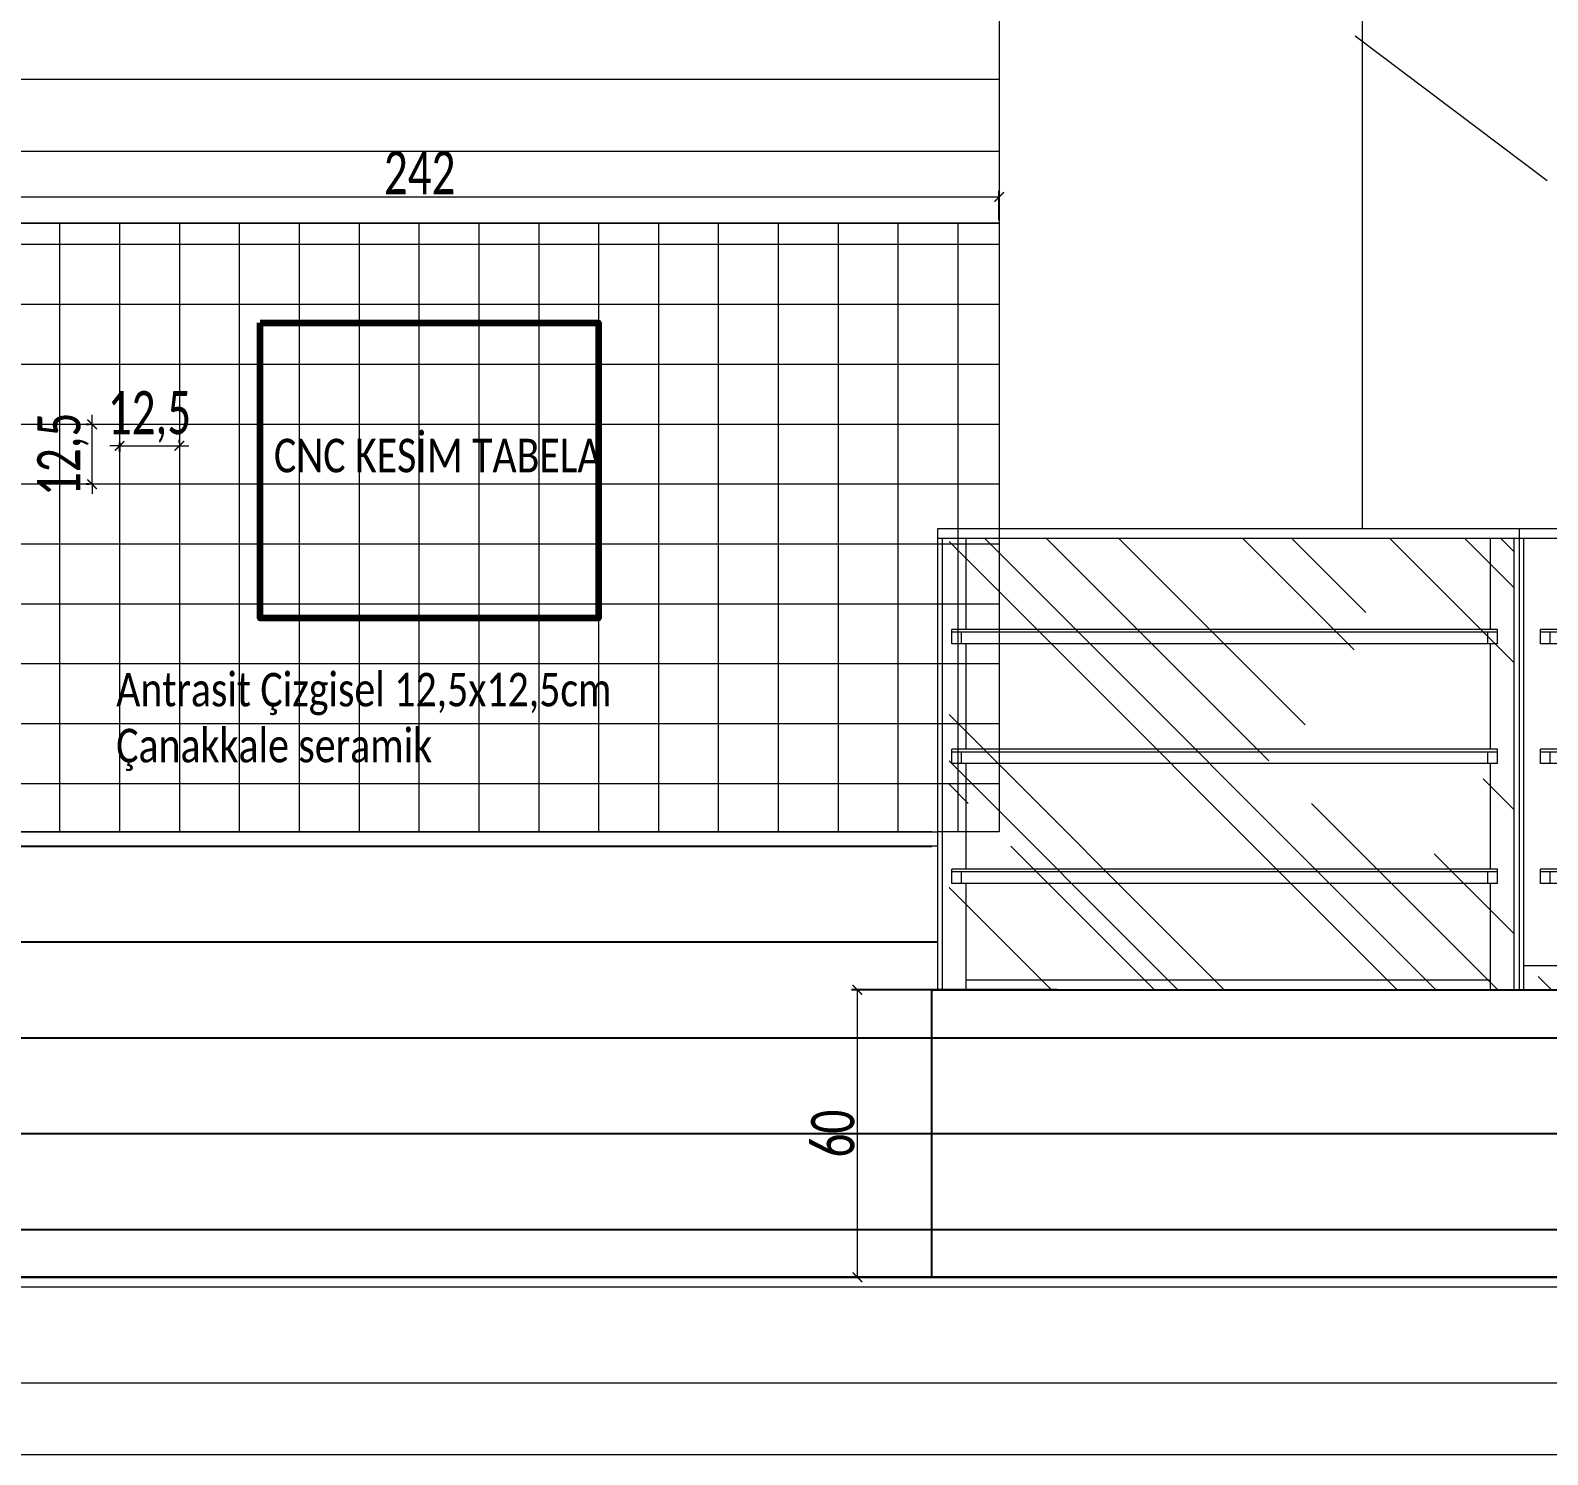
# Model space of a CAD drawing. Header units: millimetres. Extents: x 210628 to 232146, y -111309 to -91563.
# Drawn here: x 213697.6 to 214014.4, y -107488.8 to -107191.6 of the extents above; entities that cross this region are included whole.
import ezdxf

# ---------------------------------------------------------------- set-up
doc = ezdxf.new("R2010")
doc.units = ezdxf.units.MM
doc.header["$PDMODE"] = 2
doc.layers.get('0').update_dxf_attribs({"lineweight": 20})
for name, color, linetype, lineweight in [('ahsap', 34, 'Continuous', 25), ('ahsap gor', 24, 'Continuous', 20), ('aydınlatma yazı', 1, 'Continuous', 20), ('CAM', 141, 'Continuous', 0), ('demir-1', 103, 'Continuous', 20), ('kaplama', 33, 'Continuous', 15), ('KP', 167, 'Continuous', 30), ('mermer', 142, 'Continuous', 15), ('seramik', 150, 'Continuous', 20), ('t_yazı', 23, 'Continuous', 25), ('tarama', 123, 'Continuous', 15), ('ölçü', 251, 'Continuous', 5)]:
    doc.layers.add(name, color=color, linetype=linetype, lineweight=lineweight)
doc.styles.add('text2', font='calibri.ttf', dxfattribs={"width": 0.8})
doc.styles.add('Ölçü50', font='calibri.ttf', dxfattribs={"width": 0.7})
doc.dimstyles.new('olcu10', dxfattribs={"dimtxt": 9, "dimasz": 2, "dimexe": 1.25, "dimexo": 0.625, "dimgap": 0.5, "dimtad": 1, "dimdec": 1, "dimrnd": 0.5, "dimzin": 9, "dimtxsty": 'Ölçü50', "dimblk": 'ARCHTICK', "dimcen": 2, "dimclrd": 256, "dimclre": 256, "dimclrt": 6, "dimazin": 2, "dimtfac": 1, "dimtdec": 1, "dimtix": 1, "dimtmove": 0, "dimatfit": 3, "dimldrblk": 'ARCHTICK', "dimfxl": 1, "dimlwd": -1, "dimarcsym": 0})

# ---------------------------------------------------------------- blocks, each defined once
blk = doc.blocks.new('pasta dolabı')
at = {"layer": 'tarama'}
h = blk.add_hatch(dxfattribs=at)
h.set_pattern_fill('AR-RROOF', color=256, scale=1.5, angle=45)
h.set_pattern_definition([(45, (112397.206, -44592.038), (32.32892, 86.21046), [571.5, -76.2, 190.5, -38.1]), (45, (112419.567, -44542.736), (-62.77199, 8.89045), [114.3, -12.573, 228.6, -28.575]), (45, (112387.777, -44555.668), (122.04168, 158.14231), [304.8, -53.34, 152.4, -38.1])])
h.paths.add_polyline_path([(134688.6, -38410.75), (134688.6, -38316.55), (134806.6, -38316.55), (134806.6, -38410.75)])
h = blk.add_hatch(dxfattribs=at)
h.set_pattern_fill('AR-RROOF', color=256, scale=0.5, angle=45)
h.set_pattern_definition([(45, (104043.058, -37119.502), (10.7763073, 28.7368196), [190.5, -25.4, 63.5, -12.7]), (45, (104050.512, -37103.068), (-20.923997, 2.9634845), [38.1, -4.191, 76.2, -9.525]), (45, (104039.915, -37107.379), (40.6805602, 52.7141034), [101.6, -17.78, 50.8, -12.7])])
h.paths.add_polyline_path([(134683.6, -38405.75), (134683.6, -38410.75), (134613.6, -38410.75), (134613.6, -38405.75)])
at = {"layer": 'CAM'}
for p, q in [((134612.6, -38314.55, 0), (134687.6, -38314.55, 0)), ((134612.6, -38314.55, 0), (134612.6, -38410.75, 0)), ((134687.6, -38314.55, 0), (134809, -38314.55, 0)), ((134687.6, -38314.55, 0), (134687.6, -38410.75, 0)), ((134687.6, -38314.55, 0), (134687.6, -38410.75, 0)), ((134809, -38314.55, 0), (134809, -38410.75, 0)), ((134612.6, -38316.55, 0), (134687.6, -38316.55, 0)), ((134613.6, -38410.75, 0), (134613.6, -38316.55, 0)), ((134686.6, -38410.75, 0), (134686.6, -38316.55, 0)), ((134687.6, -38316.55, 0), (134809, -38316.55, 0)), ((134688.6, -38410.75, 0), (134688.6, -38316.55, 0)), ((134693.6, -38335.55, 0), (134693.6, -38316.55, 0)), ((134803, -38335.55, 0), (134803, -38316.55, 0)), ((134808, -38410.75, 0), (134808, -38316.55, 0)), ((134617.1, -38335.55, 0), (134683.1, -38335.55, 0)), ((134617.1, -38338.55, 0), (134617.1, -38335.55, 0)), ((134617.1, -38336.15, 0), (134683.1, -38336.15, 0)), ((134619.1, -38338.55, 0), (134619.1, -38336.15, 0)), ((134681.1, -38338.55, 0), (134681.1, -38336.15, 0)), ((134683.1, -38338.55, 0), (134683.1, -38335.55, 0)), ((134692.1, -38335.55, 0), (134806, -38335.55, 0)), ((134692.1, -38338.55, 0), (134692.1, -38335.55, 0)), ((134692.1, -38336.15, 0), (134806, -38336.15, 0)), ((134694.1, -38338.55, 0), (134694.1, -38336.15, 0)), ((134804, -38338.55, 0), (134804, -38336.15, 0)), ((134806, -38338.55, 0), (134806, -38335.55, 0)), ((134617.1, -38338.55, 0), (134683.1, -38338.55, 0)), ((134617.1, -38338.55, 0), (134683.1, -38338.55, 0)), ((134692.1, -38338.55, 0), (134806, -38338.55, 0)), ((134692.1, -38338.55, 0), (134806, -38338.55, 0)), ((134693.6, -38360.55, 0), (134693.6, -38338.55, 0)), ((134803, -38360.55, 0), (134803, -38338.55, 0)), ((134617.1, -38360.55, 0), (134683.1, -38360.55, 0)), ((134617.1, -38363.55, 0), (134617.1, -38360.55, 0)), ((134683.1, -38363.55, 0), (134683.1, -38360.55, 0)), ((134692.1, -38360.55, 0), (134806, -38360.55, 0)), ((134692.1, -38363.55, 0), (134692.1, -38360.55, 0)), ((134806, -38363.55, 0), (134806, -38360.55, 0)), ((134617.1, -38361.15, 0), (134683.1, -38361.15, 0)), ((134617.1, -38363.55, 0), (134683.1, -38363.55, 0)), ((134617.1, -38363.55, 0), (134683.1, -38363.55, 0)), ((134619.1, -38363.55, 0), (134619.1, -38361.15, 0)), ((134681.1, -38363.55, 0), (134681.1, -38361.15, 0)), ((134692.1, -38361.15, 0), (134806, -38361.15, 0)), ((134692.1, -38363.55, 0), (134806, -38363.55, 0)), ((134692.1, -38363.55, 0), (134806, -38363.55, 0)), ((134693.6, -38385.55, 0), (134693.6, -38363.55, 0)), ((134693.6, -38385.55, 0), (134693.6, -38363.55, 0)), ((134694.1, -38363.55, 0), (134694.1, -38361.15, 0)), ((134803, -38385.55, 0), (134803, -38363.55, 0)), ((134803, -38385.55, 0), (134803, -38363.55, 0)), ((134804, -38363.55, 0), (134804, -38361.15, 0)), ((134617.1, -38385.55, 0), (134683.1, -38385.55, 0)), ((134617.1, -38388.55, 0), (134617.1, -38385.55, 0)), ((134683.1, -38388.55, 0), (134683.1, -38385.55, 0)), ((134692.1, -38385.55, 0), (134806, -38385.55, 0)), ((134692.1, -38388.55, 0), (134692.1, -38385.55, 0)), ((134806, -38388.55, 0), (134806, -38385.55, 0)), ((134617.1, -38386.15, 0), (134683.1, -38386.15, 0)), ((134617.1, -38388.55, 0), (134683.1, -38388.55, 0)), ((134617.1, -38388.55, 0), (134683.1, -38388.55, 0)), ((134619.1, -38388.55, 0), (134619.1, -38386.15, 0)), ((134681.1, -38388.55, 0), (134681.1, -38386.15, 0)), ((134692.1, -38386.15, 0), (134806, -38386.15, 0)), ((134692.1, -38388.55, 0), (134806, -38388.55, 0)), ((134692.1, -38388.55, 0), (134806, -38388.55, 0)), ((134693.6, -38408.75, 0), (134693.6, -38388.55, 0)), ((134693.6, -38410.75, 0), (134693.6, -38388.55, 0)), ((134694.1, -38388.55, 0), (134694.1, -38386.15, 0)), ((134803, -38410.75, 0), (134803, -38388.55, 0)), ((134804, -38388.55, 0), (134804, -38386.15, 0)), ((134613.6, -38405.75, 0), (134686.6, -38405.75, 0)), ((134693.6, -38408.75, 0), (134803, -38408.75, 0))]:
    blk.add_line(p, q, dxfattribs=at)
at = {"layer": 'CAM', "elevation": 0}
blk.add_lwpolyline([(134612.6, -38410.75), (134809, -38410.75)], dxfattribs=at)
blk = doc.blocks.new('_ArchTick')
at = {"color": 0, "linetype": 'ByBlock', "const_width": 0.15}
blk.add_lwpolyline([(-0.5, -0.5), (0.5, 0.5)], dxfattribs=at)
blk = doc.blocks.new('*D74')
at = {"layer": 'DEFPOINTS', "color": 0, "transparency": 16777216}
for p in [(213716.23, -107276.96), (213728.73, -107278.3), (213728.73, -107278.3)]:
    blk.add_point(p, dxfattribs=at)
at = {"layer": 'ölçü', "lineweight": -2, "transparency": 16777216}
for p, q in [((213716.23, -107277.58), (213716.23, -107279.55)), ((213728.73, -107277.67), (213728.73, -107277.05))]:
    blk.add_line(p, q, dxfattribs=at)
at = {"layer": 'ölçü', "transparency": 16777216}
for p, q in [((213716.23, -107278.3), (213714.23, -107278.3)), ((213716.23, -107278.3), (213728.73, -107278.3)), ((213728.73, -107278.3), (213730.73, -107278.3))]:
    blk.add_line(p, q, dxfattribs=at)
at = {"layer": 'ölçü', "transparency": 16777216, "xscale": 2, "yscale": 2, "zscale": 2}
blk.add_blockref('_ArchTick', (213716.23, -107278.3), dxfattribs=at)
at = {"layer": 'ölçü', "transparency": 16777216, "xscale": 2, "yscale": 2, "zscale": 2, "rotation": 180}
blk.add_blockref('_ArchTick', (213728.73, -107278.3), dxfattribs=at)
at = {"layer": 'ölçü', "color": 6, "transparency": 16777216, "insert": (213722.48, -107272.25), "char_height": 9, "attachment_point": 5, "style": 'Ölçü50'}
blk.add_mtext('12,5', dxfattribs=at)
blk = doc.blocks.new('*D75')
at = {"layer": 'DEFPOINTS', "color": 0, "transparency": 16777216}
for p in [(213710.5, -107273.8), (213710.5, -107273.8), (213710.5, -107286.3)]:
    blk.add_point(p, dxfattribs=at)
at = {"layer": 'ölçü', "lineweight": -2, "transparency": 16777216}
for p, q in [((213709.87, -107273.8), (213709.25, -107273.8)), ((213709.87, -107286.3), (213709.25, -107286.3))]:
    blk.add_line(p, q, dxfattribs=at)
at = {"layer": 'ölçü', "transparency": 16777216}
for p, q in [((213710.5, -107273.8), (213710.5, -107271.8)), ((213710.5, -107286.3), (213710.5, -107273.8)), ((213710.5, -107286.3), (213710.5, -107288.3))]:
    blk.add_line(p, q, dxfattribs=at)
at = {"layer": 'ölçü', "transparency": 16777216, "xscale": 2, "yscale": 2, "zscale": 2}
for p, rotation in [((213710.5, -107273.8), 270), ((213710.5, -107286.3), 90)]:
    blk.add_blockref('_ArchTick', p, dxfattribs=dict(at, rotation=rotation))
at = {"layer": 'ölçü', "color": 6, "transparency": 16777216, "insert": (213704.45, -107280.05), "char_height": 9, "attachment_point": 5, "rotation": 90, "style": 'Ölçü50'}
blk.add_mtext('12,5', dxfattribs=at)
blk = doc.blocks.new('*D85')
at = {"layer": 'DEFPOINTS', "color": 0, "transparency": 16777216}
for p in [(213870.27, -107391.8), (213912.6, -107391.8), (213915.82, -107451.8)]:
    blk.add_point(p, dxfattribs=at)
at = {"layer": 'ölçü', "lineweight": -2, "transparency": 16777216}
for p, q in [((213911.98, -107391.8), (213869.02, -107391.8)), ((213915.19, -107451.8), (213869.02, -107451.8))]:
    blk.add_line(p, q, dxfattribs=at)
at = {"layer": 'ölçü', "transparency": 16777216}
blk.add_line((213870.27, -107451.8), (213870.27, -107391.8), dxfattribs=at)
at = {"layer": 'ölçü', "transparency": 16777216, "xscale": 2, "yscale": 2, "zscale": 2}
for p, rotation in [((213870.27, -107391.8), 90), ((213870.27, -107451.8), 270)]:
    blk.add_blockref('_ArchTick', p, dxfattribs=dict(at, rotation=rotation))
at = {"layer": 'ölçü', "color": 6, "transparency": 16777216, "insert": (213865.16, -107421.8), "char_height": 9, "attachment_point": 5, "rotation": 90, "style": 'Ölçü50'}
blk.add_mtext('60', dxfattribs=at)
blk = doc.blocks.new('*D237')
at = {"layer": 'DEFPOINTS', "color": 0, "transparency": 16777216}
for p in [(213899.88, -107226.35), (213657.89, -107231.8, 0), (213899.88, -107231.8, 0)]:
    blk.add_point(p, dxfattribs=at)
at = {"layer": 'ölçü', "lineweight": -2, "transparency": 16777216}
for p, q in [((213657.89, -107231.17), (213657.89, -107225.1)), ((213899.88, -107231.17), (213899.88, -107225.1))]:
    blk.add_line(p, q, dxfattribs=at)
at = {"layer": 'ölçü', "transparency": 16777216}
blk.add_line((213657.89, -107226.35), (213899.88, -107226.35), dxfattribs=at)
at = {"layer": 'ölçü', "transparency": 16777216, "xscale": 2, "yscale": 2, "zscale": 2, "rotation": 180}
blk.add_blockref('_ArchTick', (213657.89, -107226.35), dxfattribs=at)
at = {"layer": 'ölçü', "transparency": 16777216, "xscale": 2, "yscale": 2, "zscale": 2}
blk.add_blockref('_ArchTick', (213899.88, -107226.35), dxfattribs=at)
at = {"layer": 'ölçü', "color": 6, "transparency": 16777216, "insert": (213778.89, -107221.29), "char_height": 9, "attachment_point": 5, "style": 'Ölçü50'}
blk.add_mtext('242', dxfattribs=at)

msp = doc.modelspace()

# ---------------------------------------------------------------- linework, layer by layer
at = {"elevation": 0}
msp.add_lwpolyline([(214080.8, -107451.8), (214080.8, -107391.8), (213885.79, -107391.8)], dxfattribs=at)
at = {"layer": 'ahsap'}
for p, q in [((213413.38, -107361.8, 0), (213885.79, -107361.8, 0)), ((213406.89, -107381.8, 0), (213887, -107381.8, 0)), ((213406.89, -107401.8, 0), (214150.88, -107401.8, 0)), ((213406.89, -107421.8, 0), (214150.88, -107421.8, 0)), ((213406.89, -107441.8, 0), (214150.88, -107441.8, 0)), ((214150.88, -107451.8, 0), (213406.89, -107451.66, 0))]:
    msp.add_line(p, q, dxfattribs=at)
at = {"layer": 'ahsap', "elevation": 0}
msp.add_lwpolyline([(213885.79, -107391.8), (214080.8, -107391.8), (214080.8, -107451.8), (213885.79, -107451.8)], close=True, dxfattribs=at)
at = {"layer": 'ahsap gor'}
for p, q in [((213899.88, -107051.8, 0), (213899.88, -107236.3, 0)), ((213657.89, -107201.8, 0), (213899.88, -107201.8, 0)), ((213657.89, -107216.8, 0), (213899.88, -107216.8, 0)), ((213657.89, -107231.8, 0), (213899.57, -107231.8, 0)), ((213657.89, -107231.8, 0), (213899.88, -107231.8, 0))]:
    msp.add_line(p, q, dxfattribs=at)
at = {"layer": 'aydınlatma yazı', "color": 1, "elevation": 0}
msp.add_lwpolyline([(213974.2, -107192.72), (214014.26, -107222.94)], dxfattribs=at)
at = {"layer": 'demir-1'}
msp.add_line((213975.62, -107141.8, 0), (213975.62, -107295.6, 0), dxfattribs=at)
at = {"layer": 'kaplama', "elevation": 0}
for points in [[(213091.34, -107451.8), (216996.17, -107451.8)], [(213091.34, -107453.8), (216996.17, -107453.8)], [(213091.34, -107473.8), (216996.17, -107473.8)], [(213091.34, -107488.8), (216996.17, -107488.8)]]:
    msp.add_lwpolyline(points, dxfattribs=at)
at = {"layer": 'KP', "lineweight": 100}
msp.add_lwpolyline([(213745.62, -107252.64), (213816.23, -107252.64), (213816.23, -107314.26), (213745.62, -107314.26)], close=True, dxfattribs=at)
at = {"layer": 'mermer', "elevation": 0}
msp.add_lwpolyline([(213887, -107361.8), (213406.89, -107361.8), (213406.89, -107358.8), (213887, -107358.8)], dxfattribs=at)
at = {"layer": 'seramik'}
for p, q in [((213899.88, -107231.8, 0), (213657.89, -107231.8, 0)), ((213899.88, -107231.8, 0), (213899.88, -107358.8, 0)), ((213885.79, -107358.8, 0), (213657.89, -107358.8, 0)), ((213899.88, -107358.8, 0), (213887, -107358.8, 0))]:
    msp.add_line(p, q, dxfattribs=at)
at = {"layer": 'seramik', "elevation": 0}
for points in [[(213703.73, -107231.8), (213703.73, -107358.8)], [(213716.23, -107231.8), (213716.23, -107358.8)], [(213728.73, -107231.8), (213728.73, -107358.8)], [(213741.23, -107231.8), (213741.23, -107358.8)], [(213753.73, -107231.8), (213753.73, -107358.8)], [(213766.23, -107231.8), (213766.23, -107358.8)], [(213778.73, -107231.8), (213778.73, -107358.8)], [(213791.23, -107231.8), (213791.23, -107358.8)], [(213803.73, -107231.8), (213803.73, -107358.8)], [(213816.23, -107231.8), (213816.23, -107358.8)], [(213828.73, -107231.8), (213828.73, -107358.8)], [(213841.23, -107231.8), (213841.23, -107358.8)], [(213853.73, -107231.8), (213853.73, -107358.8)], [(213866.23, -107231.8), (213866.23, -107358.8)], [(213878.73, -107231.8), (213878.73, -107358.8)], [(213891.23, -107231.8), (213891.23, -107358.8)], [(213899.88, -107236.3), (213657.89, -107236.3)], [(213899.88, -107248.8), (213657.89, -107248.8)], [(213899.88, -107261.3), (213657.89, -107261.3)], [(213899.88, -107273.8), (213657.89, -107273.8)], [(213899.88, -107286.3), (213657.89, -107286.3)], [(213899.88, -107298.8), (213657.89, -107298.8)], [(213899.88, -107311.3), (213657.89, -107311.3)], [(213899.88, -107323.8), (213657.89, -107323.8)], [(213899.88, -107336.3), (213657.89, -107336.3)], [(213899.88, -107348.8), (213657.89, -107348.8)]]:
    msp.add_lwpolyline(points, dxfattribs=at)

# ---------------------------------------------------------------- block references
at = {"layer": 'CAM', "xscale": -1}
msp.add_blockref('pasta dolabı', (348696, -68981.05, 0), dxfattribs=at)

# ---------------------------------------------------------------- texts
at = {"layer": 'KP', "lineweight": 100, "insert": (213748.47, -107276.81, 0), "char_height": 7, "width": 326.4487, "attachment_point": 1, "style": 'text2'}
msp.add_mtext('CNC KESİM TABELA', dxfattribs=at)
at = {"layer": 't_yazı', "insert": (213715.54, -107325.66, 0), "char_height": 7, "width": 326.4487, "attachment_point": 1, "style": 'text2'}
msp.add_mtext('Antrasit Çizgisel 12,5x12,5cm\\PÇanakkale seramik', dxfattribs=at)

# ---------------------------------------------------------------- dimensions: what is measured, and where the dimension line sits
at = {"layer": 'ölçü'}
dim = msp.add_linear_dim(base=(213899.88, -107226.35), p1=(213657.89, -107231.8, 0), p2=(213899.88, -107231.8, 0), dimstyle='olcu10', dxfattribs=at)
dim.commit()
dim.dimension.update_dxf_attribs({"geometry": '*D237', "text_midpoint": (213778.89, -107221.29)})
dim = msp.add_linear_dim(base=(213728.73, -107278.3, 0), p1=(213716.23, -107276.96, 0), p2=(213728.73, -107278.3, 0), dimstyle='olcu10', override={"dimtmove": 1}, dxfattribs=at)
dim.commit()
dim.dimension.update_dxf_attribs({"geometry": '*D74', "text_midpoint": (213722.48, -107272.25, 0)})
dim = msp.add_linear_dim(base=(213710.5, -107273.8, 0), p1=(213710.5, -107286.3, 0), p2=(213710.5, -107273.8, 0), angle=90, dimstyle='olcu10', override={"dimtmove": 1}, dxfattribs=at)
dim.commit()
dim.dimension.update_dxf_attribs({"geometry": '*D75', "text_midpoint": (213704.45, -107280.05, 0)})
dim = msp.add_linear_dim(base=(213870.27, -107391.8, 0), p1=(213915.82, -107451.8, 0), p2=(213912.6, -107391.8, 0), angle=90, dimstyle='olcu10', dxfattribs=at)
dim.commit()
dim.dimension.update_dxf_attribs({"geometry": '*D85', "text_midpoint": (213865.16, -107421.8, 0)})

doc.saveas('drawing.dxf')
